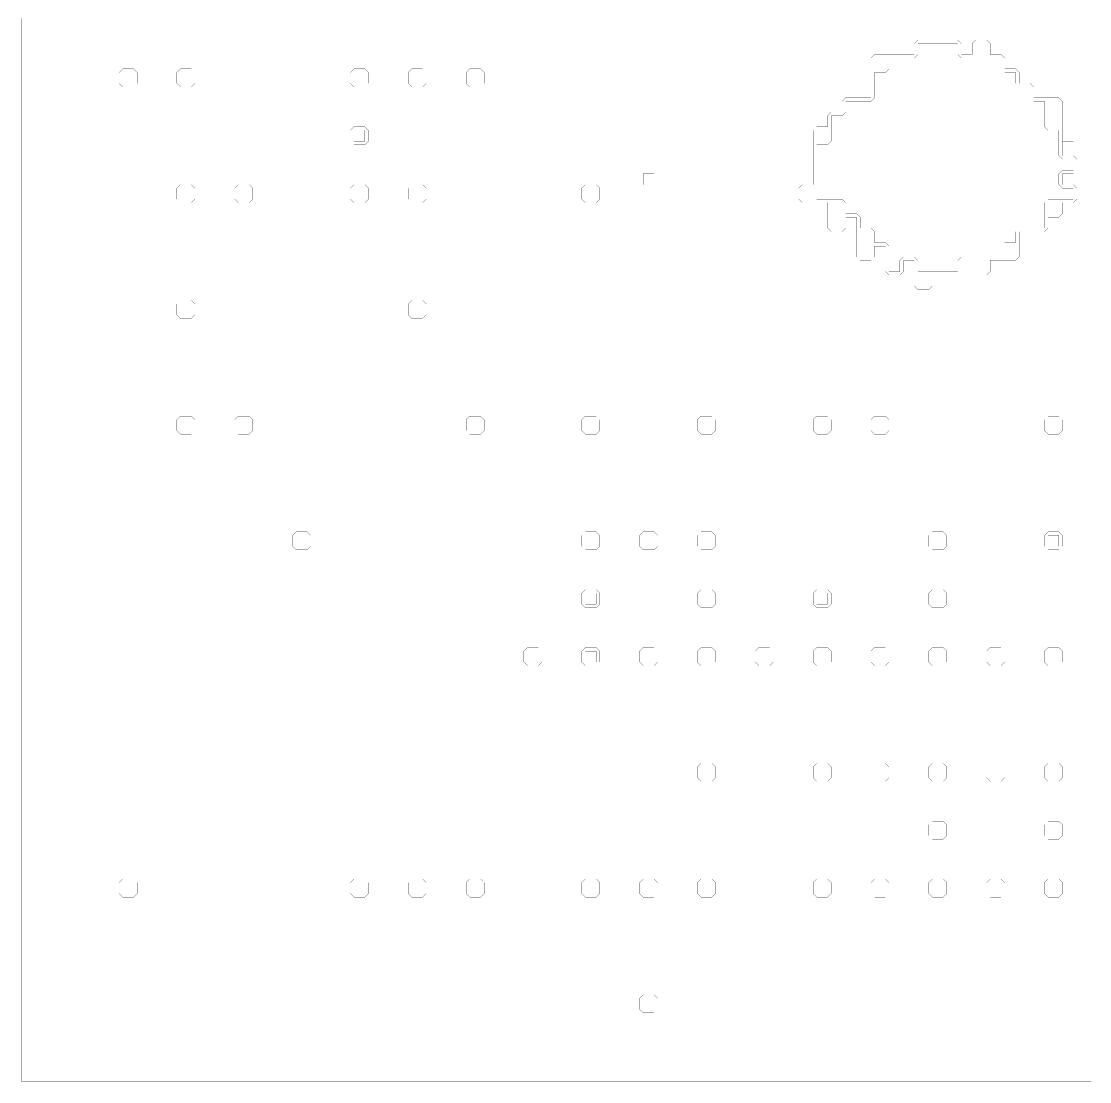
# Model space of a CAD drawing. Header units: metres. Extents: x 0 to 4990, y -4990 to 0.
# Drawn here: x 0 to 2886, y -4990 to -2128 of the extents above; entities that cross this region are included whole.
import ezdxf

# ---------------------------------------------------------------- set-up
doc = ezdxf.new("R2010")
doc.units = ezdxf.units.M
for name, color, linetype in [('conductor', 1, 'Continuous'), ('dielectric', 8, 'Continuous'), ('substrate', 5, 'Continuous')]:
    doc.layers.add(name, color=color, linetype=linetype)

msp = doc.modelspace()

# ---------------------------------------------------------------- linework, layer by layer
at = {"layer": 'conductor', "const_width": 0.5}
for points in [[(2421.875, -2187.5), (2421.875, -2197.265625), (2421.875, -2207.03125), (2421.875, -2216.796875), (2412.109375, -2226.5625), (2402.34375, -2226.5625), (2392.578125, -2226.5625), (2382.8125, -2226.5625), (2373.046875, -2226.5625), (2363.28125, -2226.5625), (2353.515625, -2226.5625), (2343.75, -2226.5625), (2343.75, -2236.328125), (2343.75, -2246.09375), (2343.75, -2255.859375), (2333.984375, -2265.625), (2324.21875, -2265.625), (2314.453125, -2265.625), (2304.6875, -2265.625), (2304.6875, -2275.390625), (2304.6875, -2285.15625), (2304.6875, -2294.921875), (2304.6875, -2304.6875), (2304.6875, -2314.453125), (2304.6875, -2324.21875), (2304.6875, -2333.984375), (2294.921875, -2343.75), (2285.15625, -2343.75), (2275.390625, -2343.75), (2265.625, -2343.75), (2255.859375, -2343.75), (2246.09375, -2343.75), (2236.328125, -2343.75), (2226.5625, -2343.75), (2226.5625, -2353.515625), (2226.5625, -2363.28125), (2226.5625, -2373.046875), (2216.796875, -2382.8125), (2207.03125, -2382.8125), (2197.265625, -2382.8125), (2187.5, -2382.8125), (2187.5, -2392.578125), (2187.5, -2402.34375), (2187.5, -2412.109375), (2187.5, -2421.875), (2187.5, -2431.640625), (2187.5, -2441.40625), (2187.5, -2451.171875), (2177.734375, -2460.9375), (2167.96875, -2460.9375), (2158.203125, -2460.9375), (2148.4375, -2460.9375), (2148.4375, -2470.703125), (2148.4375, -2480.46875), (2148.4375, -2490.234375), (2148.4375, -2500), (2148.4375, -2509.765625), (2148.4375, -2519.53125), (2148.4375, -2529.296875), (2148.4375, -2539.0625), (2148.4375, -2548.828125), (2148.4375, -2558.59375), (2148.4375, -2568.359375), (2148.4375, -2578.125), (2148.4375, -2587.890625), (2148.4375, -2597.65625), (2148.4375, -2607.421875), (2158.203125, -2607.421875), (2167.96875, -2607.421875), (2177.734375, -2607.421875), (2187.5, -2607.421875), (2197.265625, -2607.421875), (2207.03125, -2607.421875), (2216.796875, -2607.421875), (2226.5625, -2617.1875), (2226.5625, -2626.953125), (2226.5625, -2636.71875), (2226.5625, -2646.484375), (2236.328125, -2646.484375), (2246.09375, -2646.484375), (2255.859375, -2646.484375), (2265.625, -2656.25), (2265.625, -2666.015625), (2265.625, -2675.78125), (2265.625, -2685.546875), (2275.390625, -2685.546875), (2285.15625, -2685.546875), (2294.921875, -2685.546875), (2304.6875, -2695.3125), (2304.6875, -2705.078125), (2304.6875, -2714.84375), (2304.6875, -2724.609375), (2314.453125, -2724.609375), (2324.21875, -2724.609375), (2333.984375, -2724.609375), (2343.75, -2734.375), (2343.75, -2744.140625), (2343.75, -2753.90625), (2343.75, -2763.671875), (2343.75, -2773.4375), (2343.75, -2783.203125), (2343.75, -2792.96875), (2343.75, -2802.734375), (2353.515625, -2802.734375), (2363.28125, -2802.734375), (2373.046875, -2802.734375), (2373.046875, -2792.96875), (2373.046875, -2783.203125), (2373.046875, -2773.4375), (2382.8125, -2763.671875), (2392.578125, -2763.671875), (2402.34375, -2763.671875), (2412.109375, -2763.671875), (2421.875, -2773.4375), (2421.875, -2783.203125), (2421.875, -2792.96875), (2421.875, -2802.734375), (2431.640625, -2802.734375), (2441.40625, -2802.734375), (2451.171875, -2802.734375), (2460.9375, -2802.734375), (2470.703125, -2802.734375), (2480.46875, -2802.734375), (2490.234375, -2802.734375), (2500, -2802.734375), (2509.765625, -2802.734375), (2519.53125, -2802.734375), (2529.296875, -2802.734375), (2529.296875, -2792.96875), (2529.296875, -2783.203125), (2529.296875, -2773.4375), (2539.0625, -2763.671875), (2548.828125, -2763.671875), (2558.59375, -2763.671875), (2568.359375, -2763.671875), (2578.125, -2763.671875), (2587.890625, -2763.671875), (2597.65625, -2763.671875), (2607.421875, -2763.671875), (2617.1875, -2763.671875), (2626.953125, -2763.671875), (2636.71875, -2763.671875), (2646.484375, -2763.671875), (2646.484375, -2753.90625), (2646.484375, -2744.140625), (2646.484375, -2734.375), (2656.25, -2724.609375), (2666.015625, -2724.609375), (2675.78125, -2724.609375), (2685.546875, -2724.609375), (2685.546875, -2714.84375), (2685.546875, -2705.078125), (2685.546875, -2695.3125), (2695.3125, -2685.546875), (2705.078125, -2685.546875), (2714.84375, -2685.546875), (2724.609375, -2685.546875), (2734.375, -2685.546875), (2744.140625, -2685.546875), (2753.90625, -2685.546875), (2763.671875, -2685.546875), (2763.671875, -2675.78125), (2763.671875, -2666.015625), (2763.671875, -2656.25), (2763.671875, -2646.484375), (2763.671875, -2636.71875), (2763.671875, -2626.953125), (2763.671875, -2617.1875), (2773.4375, -2607.421875), (2783.203125, -2607.421875), (2792.96875, -2607.421875), (2802.734375, -2607.421875), (2812.5, -2607.421875), (2822.265625, -2607.421875), (2832.03125, -2607.421875), (2841.796875, -2607.421875), (2841.796875, -2597.65625), (2841.796875, -2587.890625), (2841.796875, -2578.125), (2832.03125, -2578.125), (2822.265625, -2578.125), (2812.5, -2578.125), (2802.734375, -2568.359375), (2802.734375, -2558.59375), (2802.734375, -2548.828125), (2802.734375, -2539.0625), (2812.5, -2529.296875), (2822.265625, -2529.296875), (2832.03125, -2529.296875), (2841.796875, -2529.296875), (2841.796875, -2519.53125), (2841.796875, -2509.765625), (2841.796875, -2500), (2832.03125, -2500), (2822.265625, -2500), (2812.5, -2500), (2802.734375, -2490.234375), (2802.734375, -2480.46875), (2802.734375, -2470.703125), (2802.734375, -2460.9375), (2802.734375, -2451.171875), (2802.734375, -2441.40625), (2802.734375, -2431.640625), (2802.734375, -2421.875), (2792.96875, -2421.875), (2783.203125, -2421.875), (2773.4375, -2421.875), (2763.671875, -2412.109375), (2763.671875, -2402.34375), (2763.671875, -2392.578125), (2763.671875, -2382.8125), (2763.671875, -2373.046875), (2763.671875, -2363.28125), (2763.671875, -2353.515625), (2763.671875, -2343.75), (2753.90625, -2343.75), (2744.140625, -2343.75), (2734.375, -2343.75), (2724.609375, -2333.984375), (2724.609375, -2324.21875), (2724.609375, -2314.453125), (2724.609375, -2304.6875), (2714.84375, -2304.6875), (2705.078125, -2304.6875), (2695.3125, -2304.6875), (2685.546875, -2294.921875), (2685.546875, -2285.15625), (2685.546875, -2275.390625), (2685.546875, -2265.625), (2675.78125, -2265.625), (2666.015625, -2265.625), (2656.25, -2265.625), (2646.484375, -2255.859375), (2646.484375, -2246.09375), (2646.484375, -2236.328125), (2646.484375, -2226.5625), (2636.71875, -2226.5625), (2626.953125, -2226.5625), (2617.1875, -2226.5625), (2607.421875, -2226.5625), (2597.65625, -2226.5625), (2587.890625, -2226.5625), (2578.125, -2226.5625), (2568.359375, -2226.5625), (2558.59375, -2226.5625), (2548.828125, -2226.5625), (2539.0625, -2226.5625), (2529.296875, -2216.796875), (2529.296875, -2207.03125), (2529.296875, -2197.265625), (2529.296875, -2187.5), (2519.53125, -2187.5), (2509.765625, -2187.5), (2500, -2187.5), (2490.234375, -2187.5), (2480.46875, -2187.5), (2470.703125, -2187.5), (2460.9375, -2187.5), (2451.171875, -2187.5), (2441.40625, -2187.5), (2431.640625, -2187.5)], [(898.4375, -2421.875), (898.4375, -2431.640625), (898.4375, -2441.40625), (898.4375, -2451.171875), (908.203125, -2451.171875), (917.96875, -2451.171875), (927.734375, -2451.171875), (927.734375, -2441.40625), (927.734375, -2431.640625), (927.734375, -2421.875), (917.96875, -2421.875), (908.203125, -2421.875)], [(2773.4375, -3515.625), (2773.4375, -3525.390625), (2773.4375, -3535.15625), (2773.4375, -3544.921875), (2783.203125, -3544.921875), (2792.96875, -3544.921875), (2802.734375, -3544.921875), (2802.734375, -3535.15625), (2802.734375, -3525.390625), (2802.734375, -3515.625), (2792.96875, -3515.625), (2783.203125, -3515.625)], [(1523.4375, -3671.875), (1523.4375, -3681.640625), (1523.4375, -3691.40625), (1523.4375, -3701.171875), (1533.203125, -3701.171875), (1542.96875, -3701.171875), (1552.734375, -3701.171875), (1552.734375, -3691.40625), (1552.734375, -3681.640625), (1552.734375, -3671.875), (1542.96875, -3671.875), (1533.203125, -3671.875)], [(2148.4375, -3671.875), (2148.4375, -3681.640625), (2148.4375, -3691.40625), (2148.4375, -3701.171875), (2158.203125, -3701.171875), (2167.96875, -3701.171875), (2177.734375, -3701.171875), (2177.734375, -3691.40625), (2177.734375, -3681.640625), (2177.734375, -3671.875), (2167.96875, -3671.875), (2158.203125, -3671.875)], [(1523.4375, -3828.125), (1523.4375, -3837.890625), (1523.4375, -3847.65625), (1523.4375, -3857.421875), (1533.203125, -3857.421875), (1542.96875, -3857.421875), (1552.734375, -3857.421875), (1552.734375, -3847.65625), (1552.734375, -3837.890625), (1552.734375, -3828.125), (1542.96875, -3828.125), (1533.203125, -3828.125)]]:
    msp.add_lwpolyline(points, close=True, dxfattribs=at)
at = {"layer": 'dielectric', "const_width": 0.5}
for points in [[(2812.5, -2421.875), (2812.5, -2431.640625), (2812.5, -2441.40625), (2812.5, -2451.171875), (2822.265625, -2451.171875), (2832.03125, -2451.171875), (2841.796875, -2451.171875), (2841.796875, -2441.40625), (2841.796875, -2431.640625), (2841.796875, -2421.875), (2832.03125, -2421.875), (2822.265625, -2421.875)], [(1679.6875, -2539.0625), (1679.6875, -2548.828125), (1679.6875, -2558.59375), (1679.6875, -2568.359375), (1689.453125, -2568.359375), (1699.21875, -2568.359375), (1708.984375, -2568.359375), (1708.984375, -2558.59375), (1708.984375, -2548.828125), (1708.984375, -2539.0625), (1699.21875, -2539.0625), (1689.453125, -2539.0625)]]:
    msp.add_lwpolyline(points, close=True, dxfattribs=at)
at = {"layer": 'substrate', "const_width": 0.5}
msp.add_lwpolyline([(0, -2119.140625), (0, -2128.90625), (0, -2138.671875), (0, -2148.4375), (0, -2158.203125), (0, -2167.96875), (0, -2177.734375), (0, -2187.5), (0, -2197.265625), (0, -2207.03125), (0, -2216.796875), (0, -2226.5625), (0, -2236.328125), (0, -2246.09375), (0, -2255.859375), (0, -2265.625), (0, -2275.390625), (0, -2285.15625), (0, -2294.921875), (0, -2304.6875), (0, -2314.453125), (0, -2324.21875), (0, -2333.984375), (0, -2343.75), (0, -2353.515625), (0, -2363.28125), (0, -2373.046875), (0, -2382.8125), (0, -2392.578125), (0, -2402.34375), (0, -2412.109375), (0, -2421.875), (0, -2431.640625), (0, -2441.40625), (0, -2451.171875), (0, -2460.9375), (0, -2470.703125), (0, -2480.46875), (0, -2490.234375), (0, -2500), (0, -2509.765625), (0, -2519.53125), (0, -2529.296875), (0, -2539.0625), (0, -2548.828125), (0, -2558.59375), (0, -2568.359375), (0, -2578.125), (0, -2587.890625), (0, -2597.65625), (0, -2607.421875), (0, -2617.1875), (0, -2626.953125), (0, -2636.71875), (0, -2646.484375), (0, -2656.25), (0, -2666.015625), (0, -2675.78125), (0, -2685.546875), (0, -2695.3125), (0, -2705.078125), (0, -2714.84375), (0, -2724.609375), (0, -2734.375), (0, -2744.140625), (0, -2753.90625), (0, -2763.671875), (0, -2773.4375), (0, -2783.203125), (0, -2792.96875), (0, -2802.734375), (0, -2812.5), (0, -2822.265625), (0, -2832.03125), (0, -2841.796875), (0, -2851.5625), (0, -2861.328125), (0, -2871.09375), (0, -2880.859375), (0, -2890.625), (0, -2900.390625), (0, -2910.15625), (0, -2919.921875), (0, -2929.6875), (0, -2939.453125), (0, -2949.21875), (0, -2958.984375), (0, -2968.75), (0, -2978.515625), (0, -2988.28125), (0, -2998.046875), (0, -3007.8125), (0, -3017.578125), (0, -3027.34375), (0, -3037.109375), (0, -3046.875), (0, -3056.640625), (0, -3066.40625), (0, -3076.171875), (0, -3085.9375), (0, -3095.703125), (0, -3105.46875), (0, -3115.234375), (0, -3125), (0, -3134.765625), (0, -3144.53125), (0, -3154.296875), (0, -3164.0625), (0, -3173.828125), (0, -3183.59375), (0, -3193.359375), (0, -3203.125), (0, -3212.890625), (0, -3222.65625), (0, -3232.421875), (0, -3242.1875), (0, -3251.953125), (0, -3261.71875), (0, -3271.484375), (0, -3281.25), (0, -3291.015625), (0, -3300.78125), (0, -3310.546875), (0, -3320.3125), (0, -3330.078125), (0, -3339.84375), (0, -3349.609375), (0, -3359.375), (0, -3369.140625), (0, -3378.90625), (0, -3388.671875), (0, -3398.4375), (0, -3408.203125), (0, -3417.96875), (0, -3427.734375), (0, -3437.5), (0, -3447.265625), (0, -3457.03125), (0, -3466.796875), (0, -3476.5625), (0, -3486.328125), (0, -3496.09375), (0, -3505.859375), (0, -3515.625), (0, -3525.390625), (0, -3535.15625), (0, -3544.921875), (0, -3554.6875), (0, -3564.453125), (0, -3574.21875), (0, -3583.984375), (0, -3593.75), (0, -3603.515625), (0, -3613.28125), (0, -3623.046875), (0, -3632.8125), (0, -3642.578125), (0, -3652.34375), (0, -3662.109375), (0, -3671.875), (0, -3681.640625), (0, -3691.40625), (0, -3701.171875), (0, -3710.9375), (0, -3720.703125), (0, -3730.46875), (0, -3740.234375), (0, -3750), (0, -3759.765625), (0, -3769.53125), (0, -3779.296875), (0, -3789.0625), (0, -3798.828125), (0, -3808.59375), (0, -3818.359375), (0, -3828.125), (0, -3837.890625), (0, -3847.65625), (0, -3857.421875), (0, -3867.1875), (0, -3876.953125), (0, -3886.71875), (0, -3896.484375), (0, -3906.25), (0, -3916.015625), (0, -3925.78125), (0, -3935.546875), (0, -3945.3125), (0, -3955.078125), (0, -3964.84375), (0, -3974.609375), (0, -3984.375), (0, -3994.140625), (0, -4003.90625), (0, -4013.671875), (0, -4023.4375), (0, -4033.203125), (0, -4042.96875), (0, -4052.734375), (0, -4062.5), (0, -4072.265625), (0, -4082.03125), (0, -4091.796875), (0, -4101.5625), (0, -4111.328125), (0, -4121.09375), (0, -4130.859375), (0, -4140.625), (0, -4150.390625), (0, -4160.15625), (0, -4169.921875), (0, -4179.6875), (0, -4189.453125), (0, -4199.21875), (0, -4208.984375), (0, -4218.75), (0, -4228.515625), (0, -4238.28125), (0, -4248.046875), (0, -4257.8125), (0, -4267.578125), (0, -4277.34375), (0, -4287.109375), (0, -4296.875), (0, -4306.640625), (0, -4316.40625), (0, -4326.171875), (0, -4335.9375), (0, -4345.703125), (0, -4355.46875), (0, -4365.234375), (0, -4375), (0, -4384.765625), (0, -4394.53125), (0, -4404.296875), (0, -4414.0625), (0, -4423.828125), (0, -4433.59375), (0, -4443.359375), (0, -4453.125), (0, -4462.890625), (0, -4472.65625), (0, -4482.421875), (0, -4492.1875), (0, -4501.953125), (0, -4511.71875), (0, -4521.484375), (0, -4531.25), (0, -4541.015625), (0, -4550.78125), (0, -4560.546875), (0, -4570.3125), (0, -4580.078125), (0, -4589.84375), (0, -4599.609375), (0, -4609.375), (0, -4619.140625), (0, -4628.90625), (0, -4638.671875), (0, -4648.4375), (0, -4658.203125), (0, -4667.96875), (0, -4677.734375), (0, -4687.5), (0, -4697.265625), (0, -4707.03125), (0, -4716.796875), (0, -4726.5625), (0, -4736.328125), (0, -4746.09375), (0, -4755.859375), (0, -4765.625), (0, -4775.390625), (0, -4785.15625), (0, -4794.921875), (0, -4804.6875), (0, -4814.453125), (0, -4824.21875), (0, -4833.984375), (0, -4843.75), (0, -4853.515625), (0, -4863.28125), (0, -4873.046875), (0, -4882.8125), (0, -4892.578125), (0, -4902.34375), (0, -4912.109375), (0, -4921.875), (0, -4931.640625), (0, -4941.40625), (0, -4951.171875), (0, -4960.9375), (0, -4970.703125), (0, -4980.46875), (0, -4990.234375), (9.765625, -4990.234375), (19.53125, -4990.234375), (29.296875, -4990.234375), (39.0625, -4990.234375), (48.828125, -4990.234375), (58.59375, -4990.234375), (68.359375, -4990.234375), (78.125, -4990.234375), (87.890625, -4990.234375), (97.65625, -4990.234375), (107.421875, -4990.234375), (117.1875, -4990.234375), (126.953125, -4990.234375), (136.71875, -4990.234375), (146.484375, -4990.234375), (156.25, -4990.234375), (166.015625, -4990.234375), (175.78125, -4990.234375), (185.546875, -4990.234375), (195.3125, -4990.234375), (205.078125, -4990.234375), (214.84375, -4990.234375), (224.609375, -4990.234375), (234.375, -4990.234375), (244.140625, -4990.234375), (253.90625, -4990.234375), (263.671875, -4990.234375), (273.4375, -4990.234375), (283.203125, -4990.234375), (292.96875, -4990.234375), (302.734375, -4990.234375), (312.5, -4990.234375), (322.265625, -4990.234375), (332.03125, -4990.234375), (341.796875, -4990.234375), (351.5625, -4990.234375), (361.328125, -4990.234375), (371.09375, -4990.234375), (380.859375, -4990.234375), (390.625, -4990.234375), (400.390625, -4990.234375), (410.15625, -4990.234375), (419.921875, -4990.234375), (429.6875, -4990.234375), (439.453125, -4990.234375), (449.21875, -4990.234375), (458.984375, -4990.234375), (468.75, -4990.234375), (478.515625, -4990.234375), (488.28125, -4990.234375), (498.046875, -4990.234375), (507.8125, -4990.234375), (517.578125, -4990.234375), (527.34375, -4990.234375), (537.109375, -4990.234375), (546.875, -4990.234375), (556.640625, -4990.234375), (566.40625, -4990.234375), (576.171875, -4990.234375), (585.9375, -4990.234375), (595.703125, -4990.234375), (605.46875, -4990.234375), (615.234375, -4990.234375), (625, -4990.234375), (634.765625, -4990.234375), (644.53125, -4990.234375), (654.296875, -4990.234375), (664.0625, -4990.234375), (673.828125, -4990.234375), (683.59375, -4990.234375), (693.359375, -4990.234375), (703.125, -4990.234375), (712.890625, -4990.234375), (722.65625, -4990.234375), (732.421875, -4990.234375), (742.1875, -4990.234375), (751.953125, -4990.234375), (761.71875, -4990.234375), (771.484375, -4990.234375), (781.25, -4990.234375), (791.015625, -4990.234375), (800.78125, -4990.234375), (810.546875, -4990.234375), (820.3125, -4990.234375), (830.078125, -4990.234375), (839.84375, -4990.234375), (849.609375, -4990.234375), (859.375, -4990.234375), (869.140625, -4990.234375), (878.90625, -4990.234375), (888.671875, -4990.234375), (898.4375, -4990.234375), (908.203125, -4990.234375), (917.96875, -4990.234375), (927.734375, -4990.234375), (937.5, -4990.234375), (947.265625, -4990.234375), (957.03125, -4990.234375), (966.796875, -4990.234375), (976.5625, -4990.234375), (986.328125, -4990.234375), (996.09375, -4990.234375), (1005.859375, -4990.234375), (1015.625, -4990.234375), (1025.390625, -4990.234375), (1035.15625, -4990.234375), (1044.921875, -4990.234375), (1054.6875, -4990.234375), (1064.453125, -4990.234375), (1074.21875, -4990.234375), (1083.984375, -4990.234375), (1093.75, -4990.234375), (1103.515625, -4990.234375), (1113.28125, -4990.234375), (1123.046875, -4990.234375), (1132.8125, -4990.234375), (1142.578125, -4990.234375), (1152.34375, -4990.234375), (1162.109375, -4990.234375), (1171.875, -4990.234375), (1181.640625, -4990.234375), (1191.40625, -4990.234375), (1201.171875, -4990.234375), (1210.9375, -4990.234375), (1220.703125, -4990.234375), (1230.46875, -4990.234375), (1240.234375, -4990.234375), (1250, -4990.234375), (1259.765625, -4990.234375), (1269.53125, -4990.234375), (1279.296875, -4990.234375), (1289.0625, -4990.234375), (1298.828125, -4990.234375), (1308.59375, -4990.234375), (1318.359375, -4990.234375), (1328.125, -4990.234375), (1337.890625, -4990.234375), (1347.65625, -4990.234375), (1357.421875, -4990.234375), (1367.1875, -4990.234375), (1376.953125, -4990.234375), (1386.71875, -4990.234375), (1396.484375, -4990.234375), (1406.25, -4990.234375), (1416.015625, -4990.234375), (1425.78125, -4990.234375), (1435.546875, -4990.234375), (1445.3125, -4990.234375), (1455.078125, -4990.234375), (1464.84375, -4990.234375), (1474.609375, -4990.234375), (1484.375, -4990.234375), (1494.140625, -4990.234375), (1503.90625, -4990.234375), (1513.671875, -4990.234375), (1523.4375, -4990.234375), (1533.203125, -4990.234375), (1542.96875, -4990.234375), (1552.734375, -4990.234375), (1562.5, -4990.234375), (1572.265625, -4990.234375), (1582.03125, -4990.234375), (1591.796875, -4990.234375), (1601.5625, -4990.234375), (1611.328125, -4990.234375), (1621.09375, -4990.234375), (1630.859375, -4990.234375), (1640.625, -4990.234375), (1650.390625, -4990.234375), (1660.15625, -4990.234375), (1669.921875, -4990.234375), (1679.6875, -4990.234375), (1689.453125, -4990.234375), (1699.21875, -4990.234375), (1708.984375, -4990.234375), (1718.75, -4990.234375), (1728.515625, -4990.234375), (1738.28125, -4990.234375), (1748.046875, -4990.234375), (1757.8125, -4990.234375), (1767.578125, -4990.234375), (1777.34375, -4990.234375), (1787.109375, -4990.234375), (1796.875, -4990.234375), (1806.640625, -4990.234375), (1816.40625, -4990.234375), (1826.171875, -4990.234375), (1835.9375, -4990.234375), (1845.703125, -4990.234375), (1855.46875, -4990.234375), (1865.234375, -4990.234375), (1875, -4990.234375), (1884.765625, -4990.234375), (1894.53125, -4990.234375), (1904.296875, -4990.234375), (1914.0625, -4990.234375), (1923.828125, -4990.234375), (1933.59375, -4990.234375), (1943.359375, -4990.234375), (1953.125, -4990.234375), (1962.890625, -4990.234375), (1972.65625, -4990.234375), (1982.421875, -4990.234375), (1992.1875, -4990.234375), (2001.953125, -4990.234375), (2011.71875, -4990.234375), (2021.484375, -4990.234375), (2031.25, -4990.234375), (2041.015625, -4990.234375), (2050.78125, -4990.234375), (2060.546875, -4990.234375), (2070.3125, -4990.234375), (2080.078125, -4990.234375), (2089.84375, -4990.234375), (2099.609375, -4990.234375), (2109.375, -4990.234375), (2119.140625, -4990.234375), (2128.90625, -4990.234375), (2138.671875, -4990.234375), (2148.4375, -4990.234375), (2158.203125, -4990.234375), (2167.96875, -4990.234375), (2177.734375, -4990.234375), (2187.5, -4990.234375), (2197.265625, -4990.234375), (2207.03125, -4990.234375), (2216.796875, -4990.234375), (2226.5625, -4990.234375), (2236.328125, -4990.234375), (2246.09375, -4990.234375), (2255.859375, -4990.234375), (2265.625, -4990.234375), (2275.390625, -4990.234375), (2285.15625, -4990.234375), (2294.921875, -4990.234375), (2304.6875, -4990.234375), (2314.453125, -4990.234375), (2324.21875, -4990.234375), (2333.984375, -4990.234375), (2343.75, -4990.234375), (2353.515625, -4990.234375), (2363.28125, -4990.234375), (2373.046875, -4990.234375), (2382.8125, -4990.234375), (2392.578125, -4990.234375), (2402.34375, -4990.234375), (2412.109375, -4990.234375), (2421.875, -4990.234375), (2431.640625, -4990.234375), (2441.40625, -4990.234375), (2451.171875, -4990.234375), (2460.9375, -4990.234375), (2470.703125, -4990.234375), (2480.46875, -4990.234375), (2490.234375, -4990.234375), (2500, -4990.234375), (2509.765625, -4990.234375), (2519.53125, -4990.234375), (2529.296875, -4990.234375), (2539.0625, -4990.234375), (2548.828125, -4990.234375), (2558.59375, -4990.234375), (2568.359375, -4990.234375), (2578.125, -4990.234375), (2587.890625, -4990.234375), (2597.65625, -4990.234375), (2607.421875, -4990.234375), (2617.1875, -4990.234375), (2626.953125, -4990.234375), (2636.71875, -4990.234375), (2646.484375, -4990.234375), (2656.25, -4990.234375), (2666.015625, -4990.234375), (2675.78125, -4990.234375), (2685.546875, -4990.234375), (2695.3125, -4990.234375), (2705.078125, -4990.234375), (2714.84375, -4990.234375), (2724.609375, -4990.234375), (2734.375, -4990.234375), (2744.140625, -4990.234375), (2753.90625, -4990.234375), (2763.671875, -4990.234375), (2773.4375, -4990.234375), (2783.203125, -4990.234375), (2792.96875, -4990.234375), (2802.734375, -4990.234375), (2812.5, -4990.234375), (2822.265625, -4990.234375), (2832.03125, -4990.234375), (2841.796875, -4990.234375), (2851.5625, -4990.234375), (2861.328125, -4990.234375), (2871.09375, -4990.234375), (2880.859375, -4990.234375), (2890.625, -4990.234375)], dxfattribs=at)
for points in [[(2412.109375, -2187.5), (2421.875, -2177.734375), (2431.640625, -2177.734375), (2441.40625, -2177.734375), (2451.171875, -2177.734375), (2460.9375, -2177.734375), (2470.703125, -2177.734375), (2480.46875, -2177.734375), (2490.234375, -2177.734375), (2500, -2177.734375), (2509.765625, -2177.734375), (2519.53125, -2177.734375), (2529.296875, -2177.734375), (2539.0625, -2187.5), (2539.0625, -2197.265625), (2539.0625, -2207.03125), (2539.0625, -2216.796875), (2548.828125, -2216.796875), (2558.59375, -2216.796875), (2568.359375, -2216.796875), (2568.359375, -2207.03125), (2568.359375, -2197.265625), (2568.359375, -2187.5), (2578.125, -2177.734375), (2587.890625, -2177.734375), (2597.65625, -2177.734375), (2607.421875, -2177.734375), (2617.1875, -2187.5), (2617.1875, -2197.265625), (2617.1875, -2207.03125), (2617.1875, -2216.796875), (2626.953125, -2216.796875), (2636.71875, -2216.796875), (2646.484375, -2216.796875), (2656.25, -2226.5625), (2656.25, -2236.328125), (2656.25, -2246.09375), (2656.25, -2255.859375), (2666.015625, -2255.859375), (2675.78125, -2255.859375), (2685.546875, -2255.859375), (2695.3125, -2265.625), (2695.3125, -2275.390625), (2695.3125, -2285.15625), (2695.3125, -2294.921875), (2705.078125, -2294.921875), (2714.84375, -2294.921875), (2724.609375, -2294.921875), (2734.375, -2304.6875), (2734.375, -2314.453125), (2734.375, -2324.21875), (2734.375, -2333.984375), (2744.140625, -2333.984375), (2753.90625, -2333.984375), (2763.671875, -2333.984375), (2773.4375, -2333.984375), (2783.203125, -2333.984375), (2792.96875, -2333.984375), (2802.734375, -2333.984375), (2812.5, -2343.75), (2812.5, -2353.515625), (2812.5, -2363.28125), (2812.5, -2373.046875), (2812.5, -2382.8125), (2812.5, -2392.578125), (2812.5, -2402.34375), (2812.5, -2412.109375), (2812.5, -2421.875), (2812.5, -2431.640625), (2812.5, -2441.40625), (2812.5, -2451.171875), (2812.5, -2460.9375), (2812.5, -2470.703125), (2812.5, -2480.46875), (2812.5, -2490.234375), (2822.265625, -2490.234375), (2832.03125, -2490.234375), (2841.796875, -2490.234375), (2851.5625, -2500), (2851.5625, -2509.765625), (2851.5625, -2519.53125), (2851.5625, -2529.296875), (2841.796875, -2539.0625), (2832.03125, -2539.0625), (2822.265625, -2539.0625), (2812.5, -2539.0625), (2812.5, -2548.828125), (2812.5, -2558.59375), (2812.5, -2568.359375), (2822.265625, -2568.359375), (2832.03125, -2568.359375), (2841.796875, -2568.359375), (2851.5625, -2578.125), (2851.5625, -2587.890625), (2851.5625, -2597.65625), (2851.5625, -2607.421875), (2841.796875, -2617.1875), (2832.03125, -2617.1875), (2822.265625, -2617.1875), (2812.5, -2617.1875), (2812.5, -2626.953125), (2812.5, -2636.71875), (2812.5, -2646.484375), (2802.734375, -2656.25), (2792.96875, -2656.25), (2783.203125, -2656.25), (2773.4375, -2656.25), (2773.4375, -2666.015625), (2773.4375, -2675.78125), (2773.4375, -2685.546875), (2763.671875, -2695.3125), (2753.90625, -2695.3125), (2744.140625, -2695.3125), (2734.375, -2695.3125), (2724.609375, -2695.3125), (2714.84375, -2695.3125), (2705.078125, -2695.3125), (2695.3125, -2695.3125), (2695.3125, -2705.078125), (2695.3125, -2714.84375), (2695.3125, -2724.609375), (2695.3125, -2734.375), (2695.3125, -2744.140625), (2695.3125, -2753.90625), (2695.3125, -2763.671875), (2685.546875, -2773.4375), (2675.78125, -2773.4375), (2666.015625, -2773.4375), (2656.25, -2773.4375), (2646.484375, -2773.4375), (2636.71875, -2773.4375), (2626.953125, -2773.4375), (2617.1875, -2773.4375), (2617.1875, -2783.203125), (2617.1875, -2792.96875), (2617.1875, -2802.734375), (2607.421875, -2812.5), (2597.65625, -2812.5), (2587.890625, -2812.5), (2578.125, -2812.5), (2568.359375, -2812.5), (2558.59375, -2812.5), (2548.828125, -2812.5), (2539.0625, -2812.5), (2529.296875, -2812.5), (2519.53125, -2812.5), (2509.765625, -2812.5), (2500, -2812.5), (2490.234375, -2812.5), (2480.46875, -2812.5), (2470.703125, -2812.5), (2460.9375, -2812.5), (2460.9375, -2822.265625), (2460.9375, -2832.03125), (2460.9375, -2841.796875), (2451.171875, -2851.5625), (2441.40625, -2851.5625), (2431.640625, -2851.5625), (2421.875, -2851.5625), (2412.109375, -2841.796875), (2412.109375, -2832.03125), (2412.109375, -2822.265625), (2412.109375, -2812.5), (2412.109375, -2802.734375), (2412.109375, -2792.96875), (2412.109375, -2783.203125), (2412.109375, -2773.4375), (2402.34375, -2773.4375), (2392.578125, -2773.4375), (2382.8125, -2773.4375), (2382.8125, -2783.203125), (2382.8125, -2792.96875), (2382.8125, -2802.734375), (2373.046875, -2812.5), (2363.28125, -2812.5), (2353.515625, -2812.5), (2343.75, -2812.5), (2333.984375, -2802.734375), (2333.984375, -2792.96875), (2333.984375, -2783.203125), (2333.984375, -2773.4375), (2333.984375, -2763.671875), (2333.984375, -2753.90625), (2333.984375, -2744.140625), (2333.984375, -2734.375), (2324.21875, -2734.375), (2314.453125, -2734.375), (2304.6875, -2734.375), (2304.6875, -2744.140625), (2304.6875, -2753.90625), (2304.6875, -2763.671875), (2294.921875, -2773.4375), (2285.15625, -2773.4375), (2275.390625, -2773.4375), (2265.625, -2773.4375), (2255.859375, -2763.671875), (2255.859375, -2753.90625), (2255.859375, -2744.140625), (2255.859375, -2734.375), (2255.859375, -2724.609375), (2255.859375, -2714.84375), (2255.859375, -2705.078125), (2255.859375, -2695.3125), (2255.859375, -2685.546875), (2255.859375, -2675.78125), (2255.859375, -2666.015625), (2255.859375, -2656.25), (2246.09375, -2656.25), (2236.328125, -2656.25), (2226.5625, -2656.25), (2226.5625, -2666.015625), (2226.5625, -2675.78125), (2226.5625, -2685.546875), (2216.796875, -2695.3125), (2207.03125, -2695.3125), (2197.265625, -2695.3125), (2187.5, -2695.3125), (2177.734375, -2685.546875), (2177.734375, -2675.78125), (2177.734375, -2666.015625), (2177.734375, -2656.25), (2177.734375, -2646.484375), (2177.734375, -2636.71875), (2177.734375, -2626.953125), (2177.734375, -2617.1875), (2167.96875, -2617.1875), (2158.203125, -2617.1875), (2148.4375, -2617.1875), (2138.671875, -2617.1875), (2128.90625, -2617.1875), (2119.140625, -2617.1875), (2109.375, -2617.1875), (2099.609375, -2607.421875), (2099.609375, -2597.65625), (2099.609375, -2587.890625), (2099.609375, -2578.125), (2109.375, -2568.359375), (2119.140625, -2568.359375), (2128.90625, -2568.359375), (2138.671875, -2568.359375), (2138.671875, -2558.59375), (2138.671875, -2548.828125), (2138.671875, -2539.0625), (2138.671875, -2529.296875), (2138.671875, -2519.53125), (2138.671875, -2509.765625), (2138.671875, -2500), (2138.671875, -2490.234375), (2138.671875, -2480.46875), (2138.671875, -2470.703125), (2138.671875, -2460.9375), (2138.671875, -2451.171875), (2138.671875, -2441.40625), (2138.671875, -2431.640625), (2138.671875, -2421.875), (2148.4375, -2412.109375), (2158.203125, -2412.109375), (2167.96875, -2412.109375), (2177.734375, -2412.109375), (2177.734375, -2402.34375), (2177.734375, -2392.578125), (2177.734375, -2382.8125), (2187.5, -2373.046875), (2197.265625, -2373.046875), (2207.03125, -2373.046875), (2216.796875, -2373.046875), (2216.796875, -2363.28125), (2216.796875, -2353.515625), (2216.796875, -2343.75), (2226.5625, -2333.984375), (2236.328125, -2333.984375), (2246.09375, -2333.984375), (2255.859375, -2333.984375), (2265.625, -2333.984375), (2275.390625, -2333.984375), (2285.15625, -2333.984375), (2294.921875, -2333.984375), (2294.921875, -2324.21875), (2294.921875, -2314.453125), (2294.921875, -2304.6875), (2294.921875, -2294.921875), (2294.921875, -2285.15625), (2294.921875, -2275.390625), (2294.921875, -2265.625), (2294.921875, -2255.859375), (2294.921875, -2246.09375), (2294.921875, -2236.328125), (2294.921875, -2226.5625), (2304.6875, -2216.796875), (2314.453125, -2216.796875), (2324.21875, -2216.796875), (2333.984375, -2216.796875), (2343.75, -2216.796875), (2353.515625, -2216.796875), (2363.28125, -2216.796875), (2373.046875, -2216.796875), (2382.8125, -2216.796875), (2392.578125, -2216.796875), (2402.34375, -2216.796875), (2412.109375, -2216.796875), (2412.109375, -2207.03125), (2412.109375, -2197.265625)], [(263.671875, -2265.625), (273.4375, -2255.859375), (283.203125, -2255.859375), (292.96875, -2255.859375), (302.734375, -2255.859375), (312.5, -2265.625), (312.5, -2275.390625), (312.5, -2285.15625), (312.5, -2294.921875), (302.734375, -2304.6875), (292.96875, -2304.6875), (283.203125, -2304.6875), (273.4375, -2304.6875), (263.671875, -2294.921875), (263.671875, -2285.15625), (263.671875, -2275.390625)], [(419.921875, -2265.625), (429.6875, -2255.859375), (439.453125, -2255.859375), (449.21875, -2255.859375), (458.984375, -2255.859375), (468.75, -2265.625), (468.75, -2275.390625), (468.75, -2285.15625), (468.75, -2294.921875), (458.984375, -2304.6875), (449.21875, -2304.6875), (439.453125, -2304.6875), (429.6875, -2304.6875), (419.921875, -2294.921875), (419.921875, -2285.15625), (419.921875, -2275.390625)], [(888.671875, -2265.625), (898.4375, -2255.859375), (908.203125, -2255.859375), (917.96875, -2255.859375), (927.734375, -2255.859375), (937.5, -2265.625), (937.5, -2275.390625), (937.5, -2285.15625), (937.5, -2294.921875), (927.734375, -2304.6875), (917.96875, -2304.6875), (908.203125, -2304.6875), (898.4375, -2304.6875), (888.671875, -2294.921875), (888.671875, -2285.15625), (888.671875, -2275.390625)], [(1044.921875, -2265.625), (1054.6875, -2255.859375), (1064.453125, -2255.859375), (1074.21875, -2255.859375), (1083.984375, -2255.859375), (1093.75, -2265.625), (1093.75, -2275.390625), (1093.75, -2285.15625), (1093.75, -2294.921875), (1083.984375, -2304.6875), (1074.21875, -2304.6875), (1064.453125, -2304.6875), (1054.6875, -2304.6875), (1044.921875, -2294.921875), (1044.921875, -2285.15625), (1044.921875, -2275.390625)], [(1201.171875, -2265.625), (1210.9375, -2255.859375), (1220.703125, -2255.859375), (1230.46875, -2255.859375), (1240.234375, -2255.859375), (1250, -2265.625), (1250, -2275.390625), (1250, -2285.15625), (1250, -2294.921875), (1240.234375, -2304.6875), (1230.46875, -2304.6875), (1220.703125, -2304.6875), (1210.9375, -2304.6875), (1201.171875, -2294.921875), (1201.171875, -2285.15625), (1201.171875, -2275.390625)], [(888.671875, -2421.875), (898.4375, -2412.109375), (908.203125, -2412.109375), (917.96875, -2412.109375), (927.734375, -2412.109375), (937.5, -2421.875), (937.5, -2431.640625), (937.5, -2441.40625), (937.5, -2451.171875), (927.734375, -2460.9375), (917.96875, -2460.9375), (908.203125, -2460.9375), (898.4375, -2460.9375), (888.671875, -2451.171875), (888.671875, -2441.40625), (888.671875, -2431.640625)], [(419.921875, -2578.125), (429.6875, -2568.359375), (439.453125, -2568.359375), (449.21875, -2568.359375), (458.984375, -2568.359375), (468.75, -2578.125), (468.75, -2587.890625), (468.75, -2597.65625), (468.75, -2607.421875), (458.984375, -2617.1875), (449.21875, -2617.1875), (439.453125, -2617.1875), (429.6875, -2617.1875), (419.921875, -2607.421875), (419.921875, -2597.65625), (419.921875, -2587.890625)], [(576.171875, -2578.125), (585.9375, -2568.359375), (595.703125, -2568.359375), (605.46875, -2568.359375), (615.234375, -2568.359375), (625, -2578.125), (625, -2587.890625), (625, -2597.65625), (625, -2607.421875), (615.234375, -2617.1875), (605.46875, -2617.1875), (595.703125, -2617.1875), (585.9375, -2617.1875), (576.171875, -2607.421875), (576.171875, -2597.65625), (576.171875, -2587.890625)], [(888.671875, -2578.125), (898.4375, -2568.359375), (908.203125, -2568.359375), (917.96875, -2568.359375), (927.734375, -2568.359375), (937.5, -2578.125), (937.5, -2587.890625), (937.5, -2597.65625), (937.5, -2607.421875), (927.734375, -2617.1875), (917.96875, -2617.1875), (908.203125, -2617.1875), (898.4375, -2617.1875), (888.671875, -2607.421875), (888.671875, -2597.65625), (888.671875, -2587.890625)], [(1044.921875, -2578.125), (1054.6875, -2568.359375), (1064.453125, -2568.359375), (1074.21875, -2568.359375), (1083.984375, -2568.359375), (1093.75, -2578.125), (1093.75, -2587.890625), (1093.75, -2597.65625), (1093.75, -2607.421875), (1083.984375, -2617.1875), (1074.21875, -2617.1875), (1064.453125, -2617.1875), (1054.6875, -2617.1875), (1044.921875, -2607.421875), (1044.921875, -2597.65625), (1044.921875, -2587.890625)], [(1513.671875, -2578.125), (1523.4375, -2568.359375), (1533.203125, -2568.359375), (1542.96875, -2568.359375), (1552.734375, -2568.359375), (1562.5, -2578.125), (1562.5, -2587.890625), (1562.5, -2597.65625), (1562.5, -2607.421875), (1552.734375, -2617.1875), (1542.96875, -2617.1875), (1533.203125, -2617.1875), (1523.4375, -2617.1875), (1513.671875, -2607.421875), (1513.671875, -2597.65625), (1513.671875, -2587.890625)], [(419.921875, -2890.625), (429.6875, -2880.859375), (439.453125, -2880.859375), (449.21875, -2880.859375), (458.984375, -2880.859375), (468.75, -2890.625), (468.75, -2900.390625), (468.75, -2910.15625), (468.75, -2919.921875), (458.984375, -2929.6875), (449.21875, -2929.6875), (439.453125, -2929.6875), (429.6875, -2929.6875), (419.921875, -2919.921875), (419.921875, -2910.15625), (419.921875, -2900.390625)], [(1044.921875, -2890.625), (1054.6875, -2880.859375), (1064.453125, -2880.859375), (1074.21875, -2880.859375), (1083.984375, -2880.859375), (1093.75, -2890.625), (1093.75, -2900.390625), (1093.75, -2910.15625), (1093.75, -2919.921875), (1083.984375, -2929.6875), (1074.21875, -2929.6875), (1064.453125, -2929.6875), (1054.6875, -2929.6875), (1044.921875, -2919.921875), (1044.921875, -2910.15625), (1044.921875, -2900.390625)], [(419.921875, -3203.125), (429.6875, -3193.359375), (439.453125, -3193.359375), (449.21875, -3193.359375), (458.984375, -3193.359375), (468.75, -3203.125), (468.75, -3212.890625), (468.75, -3222.65625), (468.75, -3232.421875), (458.984375, -3242.1875), (449.21875, -3242.1875), (439.453125, -3242.1875), (429.6875, -3242.1875), (419.921875, -3232.421875), (419.921875, -3222.65625), (419.921875, -3212.890625)], [(576.171875, -3203.125), (585.9375, -3193.359375), (595.703125, -3193.359375), (605.46875, -3193.359375), (615.234375, -3193.359375), (625, -3203.125), (625, -3212.890625), (625, -3222.65625), (625, -3232.421875), (615.234375, -3242.1875), (605.46875, -3242.1875), (595.703125, -3242.1875), (585.9375, -3242.1875), (576.171875, -3232.421875), (576.171875, -3222.65625), (576.171875, -3212.890625)], [(1201.171875, -3203.125), (1210.9375, -3193.359375), (1220.703125, -3193.359375), (1230.46875, -3193.359375), (1240.234375, -3193.359375), (1250, -3203.125), (1250, -3212.890625), (1250, -3222.65625), (1250, -3232.421875), (1240.234375, -3242.1875), (1230.46875, -3242.1875), (1220.703125, -3242.1875), (1210.9375, -3242.1875), (1201.171875, -3232.421875), (1201.171875, -3222.65625), (1201.171875, -3212.890625)], [(1513.671875, -3203.125), (1523.4375, -3193.359375), (1533.203125, -3193.359375), (1542.96875, -3193.359375), (1552.734375, -3193.359375), (1562.5, -3203.125), (1562.5, -3212.890625), (1562.5, -3222.65625), (1562.5, -3232.421875), (1552.734375, -3242.1875), (1542.96875, -3242.1875), (1533.203125, -3242.1875), (1523.4375, -3242.1875), (1513.671875, -3232.421875), (1513.671875, -3222.65625), (1513.671875, -3212.890625)], [(1826.171875, -3203.125), (1835.9375, -3193.359375), (1845.703125, -3193.359375), (1855.46875, -3193.359375), (1865.234375, -3193.359375), (1875, -3203.125), (1875, -3212.890625), (1875, -3222.65625), (1875, -3232.421875), (1865.234375, -3242.1875), (1855.46875, -3242.1875), (1845.703125, -3242.1875), (1835.9375, -3242.1875), (1826.171875, -3232.421875), (1826.171875, -3222.65625), (1826.171875, -3212.890625)], [(2138.671875, -3203.125), (2148.4375, -3193.359375), (2158.203125, -3193.359375), (2167.96875, -3193.359375), (2177.734375, -3193.359375), (2187.5, -3203.125), (2187.5, -3212.890625), (2187.5, -3222.65625), (2187.5, -3232.421875), (2177.734375, -3242.1875), (2167.96875, -3242.1875), (2158.203125, -3242.1875), (2148.4375, -3242.1875), (2138.671875, -3232.421875), (2138.671875, -3222.65625), (2138.671875, -3212.890625)], [(2294.921875, -3203.125), (2304.6875, -3193.359375), (2314.453125, -3193.359375), (2324.21875, -3193.359375), (2333.984375, -3193.359375), (2343.75, -3203.125), (2343.75, -3212.890625), (2343.75, -3222.65625), (2343.75, -3232.421875), (2333.984375, -3242.1875), (2324.21875, -3242.1875), (2314.453125, -3242.1875), (2304.6875, -3242.1875), (2294.921875, -3232.421875), (2294.921875, -3222.65625), (2294.921875, -3212.890625)], [(2763.671875, -3203.125), (2773.4375, -3193.359375), (2783.203125, -3193.359375), (2792.96875, -3193.359375), (2802.734375, -3193.359375), (2812.5, -3203.125), (2812.5, -3212.890625), (2812.5, -3222.65625), (2812.5, -3232.421875), (2802.734375, -3242.1875), (2792.96875, -3242.1875), (2783.203125, -3242.1875), (2773.4375, -3242.1875), (2763.671875, -3232.421875), (2763.671875, -3222.65625), (2763.671875, -3212.890625)], [(732.421875, -3515.625), (742.1875, -3505.859375), (751.953125, -3505.859375), (761.71875, -3505.859375), (771.484375, -3505.859375), (781.25, -3515.625), (781.25, -3525.390625), (781.25, -3535.15625), (781.25, -3544.921875), (771.484375, -3554.6875), (761.71875, -3554.6875), (751.953125, -3554.6875), (742.1875, -3554.6875), (732.421875, -3544.921875), (732.421875, -3535.15625), (732.421875, -3525.390625)], [(1513.671875, -3515.625), (1523.4375, -3505.859375), (1533.203125, -3505.859375), (1542.96875, -3505.859375), (1552.734375, -3505.859375), (1562.5, -3515.625), (1562.5, -3525.390625), (1562.5, -3535.15625), (1562.5, -3544.921875), (1552.734375, -3554.6875), (1542.96875, -3554.6875), (1533.203125, -3554.6875), (1523.4375, -3554.6875), (1513.671875, -3544.921875), (1513.671875, -3535.15625), (1513.671875, -3525.390625)], [(1669.921875, -3515.625), (1679.6875, -3505.859375), (1689.453125, -3505.859375), (1699.21875, -3505.859375), (1708.984375, -3505.859375), (1718.75, -3515.625), (1718.75, -3525.390625), (1718.75, -3535.15625), (1718.75, -3544.921875), (1708.984375, -3554.6875), (1699.21875, -3554.6875), (1689.453125, -3554.6875), (1679.6875, -3554.6875), (1669.921875, -3544.921875), (1669.921875, -3535.15625), (1669.921875, -3525.390625)], [(1826.171875, -3515.625), (1835.9375, -3505.859375), (1845.703125, -3505.859375), (1855.46875, -3505.859375), (1865.234375, -3505.859375), (1875, -3515.625), (1875, -3525.390625), (1875, -3535.15625), (1875, -3544.921875), (1865.234375, -3554.6875), (1855.46875, -3554.6875), (1845.703125, -3554.6875), (1835.9375, -3554.6875), (1826.171875, -3544.921875), (1826.171875, -3535.15625), (1826.171875, -3525.390625)], [(2451.171875, -3515.625), (2460.9375, -3505.859375), (2470.703125, -3505.859375), (2480.46875, -3505.859375), (2490.234375, -3505.859375), (2500, -3515.625), (2500, -3525.390625), (2500, -3535.15625), (2500, -3544.921875), (2490.234375, -3554.6875), (2480.46875, -3554.6875), (2470.703125, -3554.6875), (2460.9375, -3554.6875), (2451.171875, -3544.921875), (2451.171875, -3535.15625), (2451.171875, -3525.390625)], [(2763.671875, -3515.625), (2773.4375, -3505.859375), (2783.203125, -3505.859375), (2792.96875, -3505.859375), (2802.734375, -3505.859375), (2812.5, -3515.625), (2812.5, -3525.390625), (2812.5, -3535.15625), (2812.5, -3544.921875), (2802.734375, -3554.6875), (2792.96875, -3554.6875), (2783.203125, -3554.6875), (2773.4375, -3554.6875), (2763.671875, -3544.921875), (2763.671875, -3535.15625), (2763.671875, -3525.390625)], [(1513.671875, -3671.875), (1523.4375, -3662.109375), (1533.203125, -3662.109375), (1542.96875, -3662.109375), (1552.734375, -3662.109375), (1562.5, -3671.875), (1562.5, -3681.640625), (1562.5, -3691.40625), (1562.5, -3701.171875), (1552.734375, -3710.9375), (1542.96875, -3710.9375), (1533.203125, -3710.9375), (1523.4375, -3710.9375), (1513.671875, -3701.171875), (1513.671875, -3691.40625), (1513.671875, -3681.640625)], [(1826.171875, -3671.875), (1835.9375, -3662.109375), (1845.703125, -3662.109375), (1855.46875, -3662.109375), (1865.234375, -3662.109375), (1875, -3671.875), (1875, -3681.640625), (1875, -3691.40625), (1875, -3701.171875), (1865.234375, -3710.9375), (1855.46875, -3710.9375), (1845.703125, -3710.9375), (1835.9375, -3710.9375), (1826.171875, -3701.171875), (1826.171875, -3691.40625), (1826.171875, -3681.640625)], [(2138.671875, -3671.875), (2148.4375, -3662.109375), (2158.203125, -3662.109375), (2167.96875, -3662.109375), (2177.734375, -3662.109375), (2187.5, -3671.875), (2187.5, -3681.640625), (2187.5, -3691.40625), (2187.5, -3701.171875), (2177.734375, -3710.9375), (2167.96875, -3710.9375), (2158.203125, -3710.9375), (2148.4375, -3710.9375), (2138.671875, -3701.171875), (2138.671875, -3691.40625), (2138.671875, -3681.640625)], [(2451.171875, -3671.875), (2460.9375, -3662.109375), (2470.703125, -3662.109375), (2480.46875, -3662.109375), (2490.234375, -3662.109375), (2500, -3671.875), (2500, -3681.640625), (2500, -3691.40625), (2500, -3701.171875), (2490.234375, -3710.9375), (2480.46875, -3710.9375), (2470.703125, -3710.9375), (2460.9375, -3710.9375), (2451.171875, -3701.171875), (2451.171875, -3691.40625), (2451.171875, -3681.640625)], [(1357.421875, -3828.125), (1367.1875, -3818.359375), (1376.953125, -3818.359375), (1386.71875, -3818.359375), (1396.484375, -3818.359375), (1406.25, -3828.125), (1406.25, -3837.890625), (1406.25, -3847.65625), (1406.25, -3857.421875), (1396.484375, -3867.1875), (1386.71875, -3867.1875), (1376.953125, -3867.1875), (1367.1875, -3867.1875), (1357.421875, -3857.421875), (1357.421875, -3847.65625), (1357.421875, -3837.890625)], [(1513.671875, -3828.125), (1523.4375, -3818.359375), (1533.203125, -3818.359375), (1542.96875, -3818.359375), (1552.734375, -3818.359375), (1562.5, -3828.125), (1562.5, -3837.890625), (1562.5, -3847.65625), (1562.5, -3857.421875), (1552.734375, -3867.1875), (1542.96875, -3867.1875), (1533.203125, -3867.1875), (1523.4375, -3867.1875), (1513.671875, -3857.421875), (1513.671875, -3847.65625), (1513.671875, -3837.890625)], [(1669.921875, -3828.125), (1679.6875, -3818.359375), (1689.453125, -3818.359375), (1699.21875, -3818.359375), (1708.984375, -3818.359375), (1718.75, -3828.125), (1718.75, -3837.890625), (1718.75, -3847.65625), (1718.75, -3857.421875), (1708.984375, -3867.1875), (1699.21875, -3867.1875), (1689.453125, -3867.1875), (1679.6875, -3867.1875), (1669.921875, -3857.421875), (1669.921875, -3847.65625), (1669.921875, -3837.890625)], [(1826.171875, -3828.125), (1835.9375, -3818.359375), (1845.703125, -3818.359375), (1855.46875, -3818.359375), (1865.234375, -3818.359375), (1875, -3828.125), (1875, -3837.890625), (1875, -3847.65625), (1875, -3857.421875), (1865.234375, -3867.1875), (1855.46875, -3867.1875), (1845.703125, -3867.1875), (1835.9375, -3867.1875), (1826.171875, -3857.421875), (1826.171875, -3847.65625), (1826.171875, -3837.890625)], [(1982.421875, -3828.125), (1992.1875, -3818.359375), (2001.953125, -3818.359375), (2011.71875, -3818.359375), (2021.484375, -3818.359375), (2031.25, -3828.125), (2031.25, -3837.890625), (2031.25, -3847.65625), (2031.25, -3857.421875), (2021.484375, -3867.1875), (2011.71875, -3867.1875), (2001.953125, -3867.1875), (1992.1875, -3867.1875), (1982.421875, -3857.421875), (1982.421875, -3847.65625), (1982.421875, -3837.890625)], [(2138.671875, -3828.125), (2148.4375, -3818.359375), (2158.203125, -3818.359375), (2167.96875, -3818.359375), (2177.734375, -3818.359375), (2187.5, -3828.125), (2187.5, -3837.890625), (2187.5, -3847.65625), (2187.5, -3857.421875), (2177.734375, -3867.1875), (2167.96875, -3867.1875), (2158.203125, -3867.1875), (2148.4375, -3867.1875), (2138.671875, -3857.421875), (2138.671875, -3847.65625), (2138.671875, -3837.890625)], [(2294.921875, -3828.125), (2304.6875, -3818.359375), (2314.453125, -3818.359375), (2324.21875, -3818.359375), (2333.984375, -3818.359375), (2343.75, -3828.125), (2343.75, -3837.890625), (2343.75, -3847.65625), (2343.75, -3857.421875), (2333.984375, -3867.1875), (2324.21875, -3867.1875), (2314.453125, -3867.1875), (2304.6875, -3867.1875), (2294.921875, -3857.421875), (2294.921875, -3847.65625), (2294.921875, -3837.890625)], [(2451.171875, -3828.125), (2460.9375, -3818.359375), (2470.703125, -3818.359375), (2480.46875, -3818.359375), (2490.234375, -3818.359375), (2500, -3828.125), (2500, -3837.890625), (2500, -3847.65625), (2500, -3857.421875), (2490.234375, -3867.1875), (2480.46875, -3867.1875), (2470.703125, -3867.1875), (2460.9375, -3867.1875), (2451.171875, -3857.421875), (2451.171875, -3847.65625), (2451.171875, -3837.890625)], [(2607.421875, -3828.125), (2617.1875, -3818.359375), (2626.953125, -3818.359375), (2636.71875, -3818.359375), (2646.484375, -3818.359375), (2656.25, -3828.125), (2656.25, -3837.890625), (2656.25, -3847.65625), (2656.25, -3857.421875), (2646.484375, -3867.1875), (2636.71875, -3867.1875), (2626.953125, -3867.1875), (2617.1875, -3867.1875), (2607.421875, -3857.421875), (2607.421875, -3847.65625), (2607.421875, -3837.890625)], [(2763.671875, -3828.125), (2773.4375, -3818.359375), (2783.203125, -3818.359375), (2792.96875, -3818.359375), (2802.734375, -3818.359375), (2812.5, -3828.125), (2812.5, -3837.890625), (2812.5, -3847.65625), (2812.5, -3857.421875), (2802.734375, -3867.1875), (2792.96875, -3867.1875), (2783.203125, -3867.1875), (2773.4375, -3867.1875), (2763.671875, -3857.421875), (2763.671875, -3847.65625), (2763.671875, -3837.890625)], [(1826.171875, -4140.625), (1835.9375, -4130.859375), (1845.703125, -4130.859375), (1855.46875, -4130.859375), (1865.234375, -4130.859375), (1875, -4140.625), (1875, -4150.390625), (1875, -4160.15625), (1875, -4169.921875), (1865.234375, -4179.6875), (1855.46875, -4179.6875), (1845.703125, -4179.6875), (1835.9375, -4179.6875), (1826.171875, -4169.921875), (1826.171875, -4160.15625), (1826.171875, -4150.390625)], [(2138.671875, -4140.625), (2148.4375, -4130.859375), (2158.203125, -4130.859375), (2167.96875, -4130.859375), (2177.734375, -4130.859375), (2187.5, -4140.625), (2187.5, -4150.390625), (2187.5, -4160.15625), (2187.5, -4169.921875), (2177.734375, -4179.6875), (2167.96875, -4179.6875), (2158.203125, -4179.6875), (2148.4375, -4179.6875), (2138.671875, -4169.921875), (2138.671875, -4160.15625), (2138.671875, -4150.390625)], [(2294.921875, -4140.625), (2304.6875, -4130.859375), (2314.453125, -4130.859375), (2324.21875, -4130.859375), (2333.984375, -4130.859375), (2343.75, -4140.625), (2343.75, -4150.390625), (2343.75, -4160.15625), (2343.75, -4169.921875), (2333.984375, -4179.6875), (2324.21875, -4179.6875), (2314.453125, -4179.6875), (2304.6875, -4179.6875), (2294.921875, -4169.921875), (2294.921875, -4160.15625), (2294.921875, -4150.390625)], [(2451.171875, -4140.625), (2460.9375, -4130.859375), (2470.703125, -4130.859375), (2480.46875, -4130.859375), (2490.234375, -4130.859375), (2500, -4140.625), (2500, -4150.390625), (2500, -4160.15625), (2500, -4169.921875), (2490.234375, -4179.6875), (2480.46875, -4179.6875), (2470.703125, -4179.6875), (2460.9375, -4179.6875), (2451.171875, -4169.921875), (2451.171875, -4160.15625), (2451.171875, -4150.390625)], [(2607.421875, -4140.625), (2617.1875, -4130.859375), (2626.953125, -4130.859375), (2636.71875, -4130.859375), (2646.484375, -4130.859375), (2656.25, -4140.625), (2656.25, -4150.390625), (2656.25, -4160.15625), (2656.25, -4169.921875), (2646.484375, -4179.6875), (2636.71875, -4179.6875), (2626.953125, -4179.6875), (2617.1875, -4179.6875), (2607.421875, -4169.921875), (2607.421875, -4160.15625), (2607.421875, -4150.390625)], [(2763.671875, -4140.625), (2773.4375, -4130.859375), (2783.203125, -4130.859375), (2792.96875, -4130.859375), (2802.734375, -4130.859375), (2812.5, -4140.625), (2812.5, -4150.390625), (2812.5, -4160.15625), (2812.5, -4169.921875), (2802.734375, -4179.6875), (2792.96875, -4179.6875), (2783.203125, -4179.6875), (2773.4375, -4179.6875), (2763.671875, -4169.921875), (2763.671875, -4160.15625), (2763.671875, -4150.390625)], [(2451.171875, -4296.875), (2460.9375, -4287.109375), (2470.703125, -4287.109375), (2480.46875, -4287.109375), (2490.234375, -4287.109375), (2500, -4296.875), (2500, -4306.640625), (2500, -4316.40625), (2500, -4326.171875), (2490.234375, -4335.9375), (2480.46875, -4335.9375), (2470.703125, -4335.9375), (2460.9375, -4335.9375), (2451.171875, -4326.171875), (2451.171875, -4316.40625), (2451.171875, -4306.640625)], [(2763.671875, -4296.875), (2773.4375, -4287.109375), (2783.203125, -4287.109375), (2792.96875, -4287.109375), (2802.734375, -4287.109375), (2812.5, -4296.875), (2812.5, -4306.640625), (2812.5, -4316.40625), (2812.5, -4326.171875), (2802.734375, -4335.9375), (2792.96875, -4335.9375), (2783.203125, -4335.9375), (2773.4375, -4335.9375), (2763.671875, -4326.171875), (2763.671875, -4316.40625), (2763.671875, -4306.640625)], [(263.671875, -4453.125), (273.4375, -4443.359375), (283.203125, -4443.359375), (292.96875, -4443.359375), (302.734375, -4443.359375), (312.5, -4453.125), (312.5, -4462.890625), (312.5, -4472.65625), (312.5, -4482.421875), (302.734375, -4492.1875), (292.96875, -4492.1875), (283.203125, -4492.1875), (273.4375, -4492.1875), (263.671875, -4482.421875), (263.671875, -4472.65625), (263.671875, -4462.890625)], [(888.671875, -4453.125), (898.4375, -4443.359375), (908.203125, -4443.359375), (917.96875, -4443.359375), (927.734375, -4443.359375), (937.5, -4453.125), (937.5, -4462.890625), (937.5, -4472.65625), (937.5, -4482.421875), (927.734375, -4492.1875), (917.96875, -4492.1875), (908.203125, -4492.1875), (898.4375, -4492.1875), (888.671875, -4482.421875), (888.671875, -4472.65625), (888.671875, -4462.890625)], [(1044.921875, -4453.125), (1054.6875, -4443.359375), (1064.453125, -4443.359375), (1074.21875, -4443.359375), (1083.984375, -4443.359375), (1093.75, -4453.125), (1093.75, -4462.890625), (1093.75, -4472.65625), (1093.75, -4482.421875), (1083.984375, -4492.1875), (1074.21875, -4492.1875), (1064.453125, -4492.1875), (1054.6875, -4492.1875), (1044.921875, -4482.421875), (1044.921875, -4472.65625), (1044.921875, -4462.890625)], [(1201.171875, -4453.125), (1210.9375, -4443.359375), (1220.703125, -4443.359375), (1230.46875, -4443.359375), (1240.234375, -4443.359375), (1250, -4453.125), (1250, -4462.890625), (1250, -4472.65625), (1250, -4482.421875), (1240.234375, -4492.1875), (1230.46875, -4492.1875), (1220.703125, -4492.1875), (1210.9375, -4492.1875), (1201.171875, -4482.421875), (1201.171875, -4472.65625), (1201.171875, -4462.890625)], [(1513.671875, -4453.125), (1523.4375, -4443.359375), (1533.203125, -4443.359375), (1542.96875, -4443.359375), (1552.734375, -4443.359375), (1562.5, -4453.125), (1562.5, -4462.890625), (1562.5, -4472.65625), (1562.5, -4482.421875), (1552.734375, -4492.1875), (1542.96875, -4492.1875), (1533.203125, -4492.1875), (1523.4375, -4492.1875), (1513.671875, -4482.421875), (1513.671875, -4472.65625), (1513.671875, -4462.890625)], [(1669.921875, -4453.125), (1679.6875, -4443.359375), (1689.453125, -4443.359375), (1699.21875, -4443.359375), (1708.984375, -4443.359375), (1718.75, -4453.125), (1718.75, -4462.890625), (1718.75, -4472.65625), (1718.75, -4482.421875), (1708.984375, -4492.1875), (1699.21875, -4492.1875), (1689.453125, -4492.1875), (1679.6875, -4492.1875), (1669.921875, -4482.421875), (1669.921875, -4472.65625), (1669.921875, -4462.890625)], [(1826.171875, -4453.125), (1835.9375, -4443.359375), (1845.703125, -4443.359375), (1855.46875, -4443.359375), (1865.234375, -4443.359375), (1875, -4453.125), (1875, -4462.890625), (1875, -4472.65625), (1875, -4482.421875), (1865.234375, -4492.1875), (1855.46875, -4492.1875), (1845.703125, -4492.1875), (1835.9375, -4492.1875), (1826.171875, -4482.421875), (1826.171875, -4472.65625), (1826.171875, -4462.890625)], [(2138.671875, -4453.125), (2148.4375, -4443.359375), (2158.203125, -4443.359375), (2167.96875, -4443.359375), (2177.734375, -4443.359375), (2187.5, -4453.125), (2187.5, -4462.890625), (2187.5, -4472.65625), (2187.5, -4482.421875), (2177.734375, -4492.1875), (2167.96875, -4492.1875), (2158.203125, -4492.1875), (2148.4375, -4492.1875), (2138.671875, -4482.421875), (2138.671875, -4472.65625), (2138.671875, -4462.890625)], [(2294.921875, -4453.125), (2304.6875, -4443.359375), (2314.453125, -4443.359375), (2324.21875, -4443.359375), (2333.984375, -4443.359375), (2343.75, -4453.125), (2343.75, -4462.890625), (2343.75, -4472.65625), (2343.75, -4482.421875), (2333.984375, -4492.1875), (2324.21875, -4492.1875), (2314.453125, -4492.1875), (2304.6875, -4492.1875), (2294.921875, -4482.421875), (2294.921875, -4472.65625), (2294.921875, -4462.890625)], [(2451.171875, -4453.125), (2460.9375, -4443.359375), (2470.703125, -4443.359375), (2480.46875, -4443.359375), (2490.234375, -4443.359375), (2500, -4453.125), (2500, -4462.890625), (2500, -4472.65625), (2500, -4482.421875), (2490.234375, -4492.1875), (2480.46875, -4492.1875), (2470.703125, -4492.1875), (2460.9375, -4492.1875), (2451.171875, -4482.421875), (2451.171875, -4472.65625), (2451.171875, -4462.890625)], [(2607.421875, -4453.125), (2617.1875, -4443.359375), (2626.953125, -4443.359375), (2636.71875, -4443.359375), (2646.484375, -4443.359375), (2656.25, -4453.125), (2656.25, -4462.890625), (2656.25, -4472.65625), (2656.25, -4482.421875), (2646.484375, -4492.1875), (2636.71875, -4492.1875), (2626.953125, -4492.1875), (2617.1875, -4492.1875), (2607.421875, -4482.421875), (2607.421875, -4472.65625), (2607.421875, -4462.890625)], [(2763.671875, -4453.125), (2773.4375, -4443.359375), (2783.203125, -4443.359375), (2792.96875, -4443.359375), (2802.734375, -4443.359375), (2812.5, -4453.125), (2812.5, -4462.890625), (2812.5, -4472.65625), (2812.5, -4482.421875), (2802.734375, -4492.1875), (2792.96875, -4492.1875), (2783.203125, -4492.1875), (2773.4375, -4492.1875), (2763.671875, -4482.421875), (2763.671875, -4472.65625), (2763.671875, -4462.890625)], [(1669.921875, -4765.625), (1679.6875, -4755.859375), (1689.453125, -4755.859375), (1699.21875, -4755.859375), (1708.984375, -4755.859375), (1718.75, -4765.625), (1718.75, -4775.390625), (1718.75, -4785.15625), (1718.75, -4794.921875), (1708.984375, -4804.6875), (1699.21875, -4804.6875), (1689.453125, -4804.6875), (1679.6875, -4804.6875), (1669.921875, -4794.921875), (1669.921875, -4785.15625), (1669.921875, -4775.390625)]]:
    msp.add_lwpolyline(points, close=True, dxfattribs=at)

doc.saveas('drawing.dxf')
